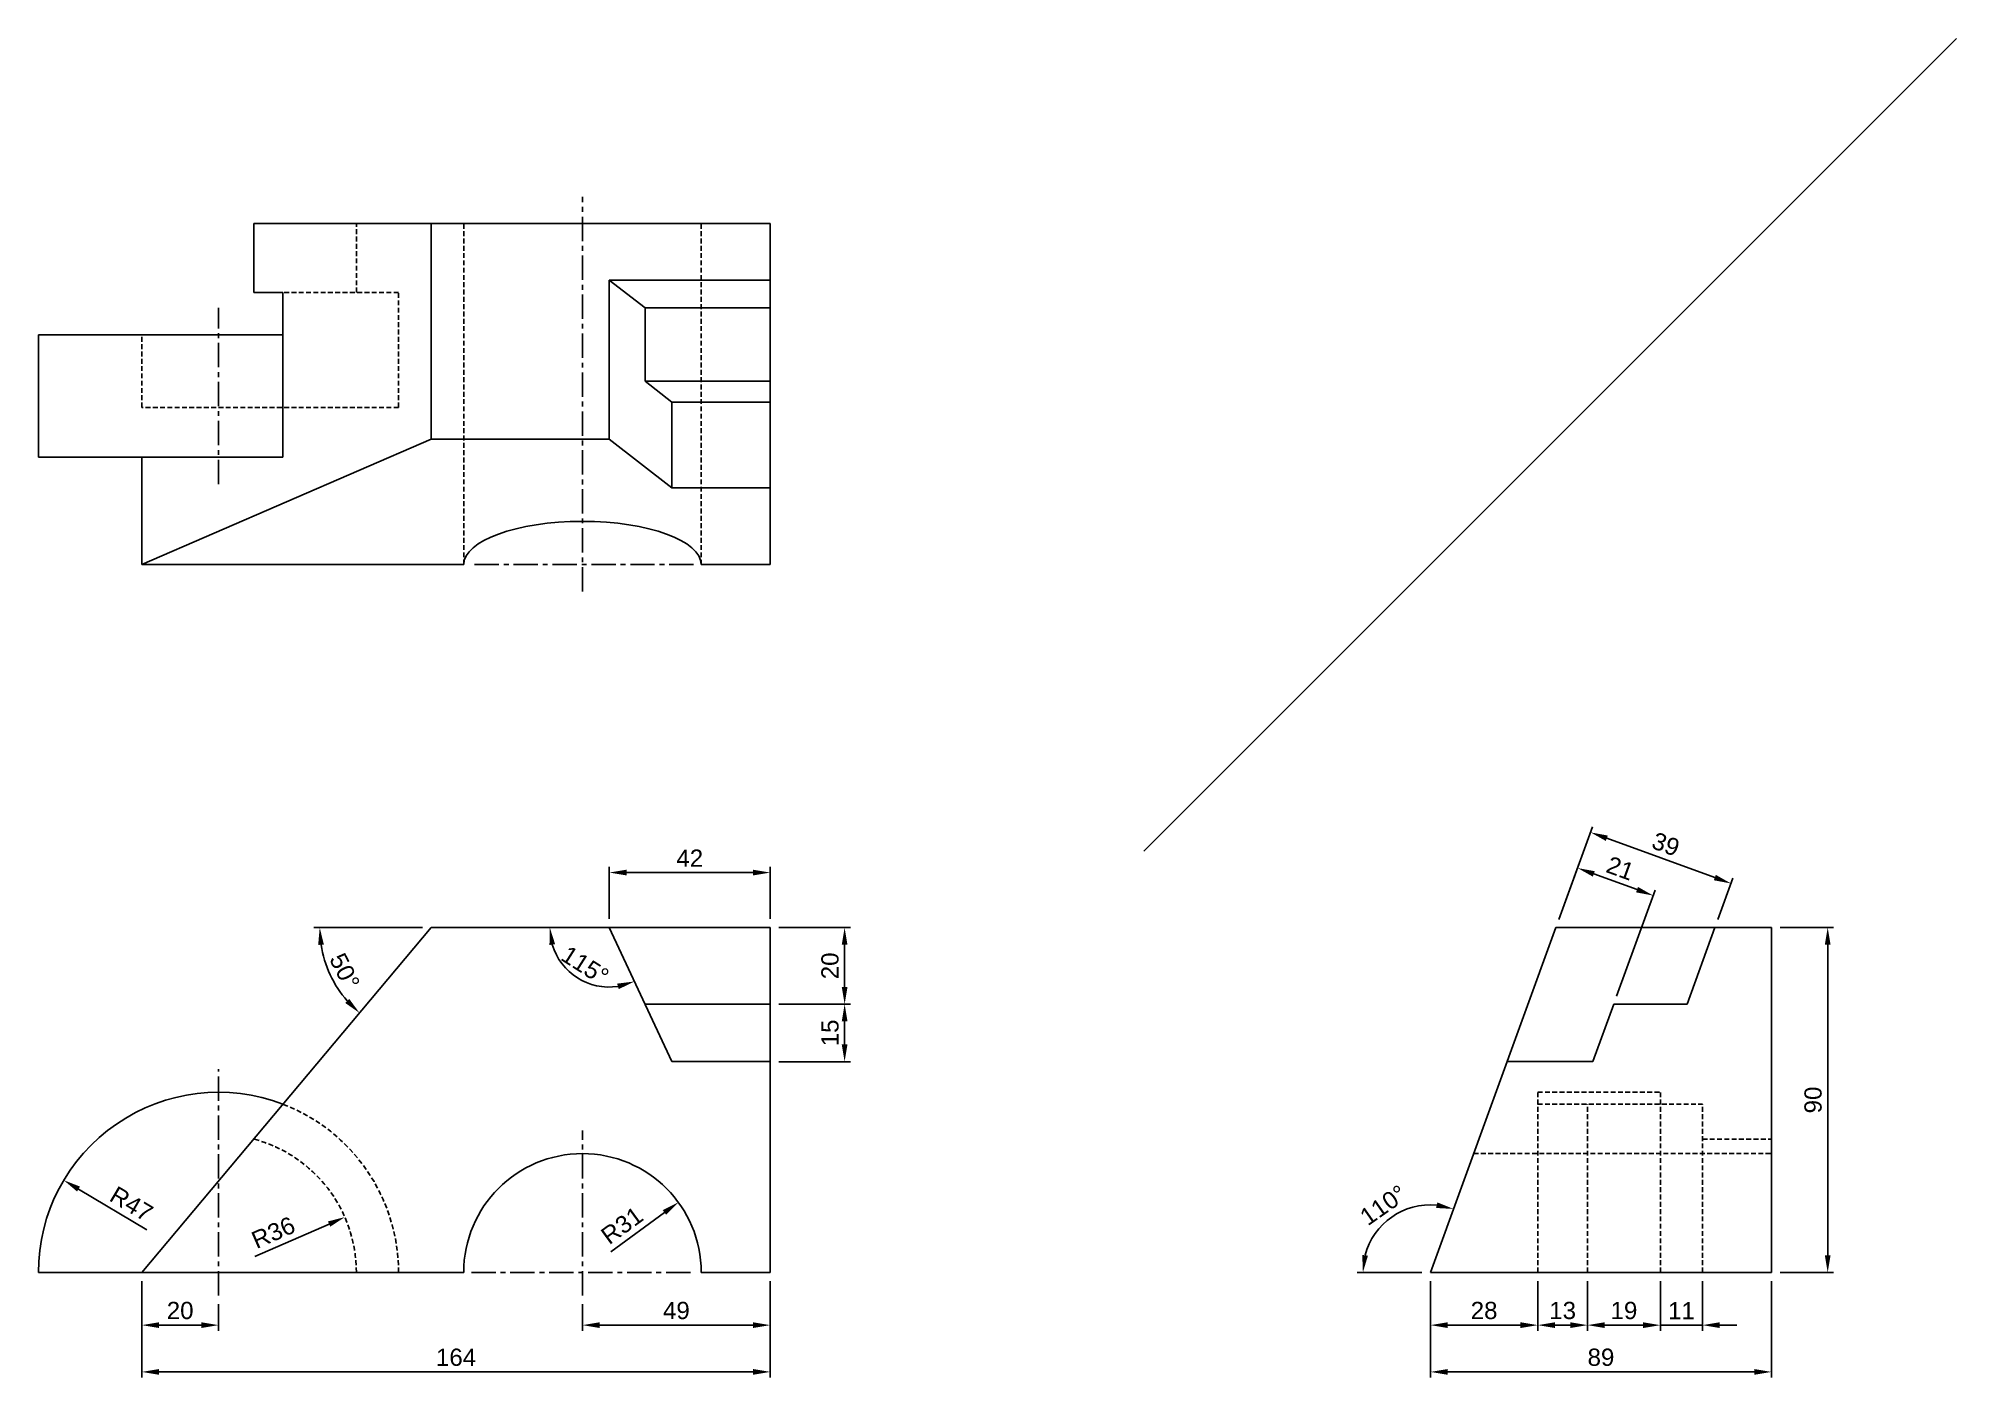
# Model space of a CAD drawing. Header units: millimetres. Extents: x 85 to 585, y 77 to 426.
import ezdxf

# ---------------------------------------------------------------- set-up
doc = ezdxf.new("R2010")
doc.units = ezdxf.units.MM
doc.header["$LTSCALE"] = 0.2
doc.linetypes.add('CENTER', pattern=[50.8, 31.75, -6.35, 6.35, -6.35])
doc.linetypes.add('HIDDEN', pattern=[9.525, 6.35, -3.175])
for name, color, linetype in [('center', 3, 'CENTER'), ('dim', 1, 'Continuous'), ('hidden', 2, 'HIDDEN'), ('model', 7, 'Continuous'), ('mview', 4, 'Continuous')]:
    doc.layers.add(name, color=color, linetype=linetype)
doc.styles.get("Standard").update_dxf_attribs({"font": 'arial.ttf'})
doc.dimstyles.new('ISO-25', dxfattribs={"dimscale": 1.5, "dimtxt": 3, "dimasz": 3, "dimexe": 1, "dimexo": 1.5, "dimgap": 1, "dimtad": 1, "dimtoh": 1, "dimtxsty": 'Standard', "dimcen": 0, "dimadec": 0, "dimazin": 0, "dimtfac": 1, "dimtmove": 0, "dimatfit": 3, "dimfxl": 1, "dimarcsym": 0})

# ---------------------------------------------------------------- blocks, each defined once
blk = doc.blocks.new('*D1')
at = {"layer": 'Defpoints', "color": 0, "transparency": 16777216}
for p in [(275.67, 208.68), (233.67, 194.33), (275.67, 194.33)]:
    blk.add_point(p, dxfattribs=at)
at = {"layer": 'dim', "color": 0, "lineweight": -2, "transparency": 16777216}
for p, q in [((233.67, 196.58), (233.67, 210.18)), ((238.17, 208.68), (271.17, 208.68)), ((275.67, 196.58), (275.67, 210.18))]:
    blk.add_line(p, q, dxfattribs=at)
at = {"layer": 'dim', "color": 0, "transparency": 16777216}
for points in [[(238.17, 209.43), (238.17, 207.93), (233.67, 208.68)], [(271.17, 209.43), (271.17, 207.93), (275.67, 208.68)]]:
    blk.add_solid(points, dxfattribs=at)
at = {"layer": 'dim', "color": 0, "transparency": 16777216, "insert": (254.67, 212.44), "char_height": 4.5, "attachment_point": 5}
blk.add_mtext('42', dxfattribs=at)
blk = doc.blocks.new('*D2')
at = {"layer": 'Defpoints', "color": 0, "transparency": 16777216}
for p in [(275.67, 194.33), (275.67, 174.33), (295.08, 174.33)]:
    blk.add_point(p, dxfattribs=at)
at = {"layer": 'dim', "color": 0, "lineweight": -2, "transparency": 16777216}
for p, q in [((277.92, 194.33), (296.58, 194.33)), ((295.08, 189.83), (295.08, 178.83)), ((277.92, 174.33), (296.58, 174.33))]:
    blk.add_line(p, q, dxfattribs=at)
at = {"layer": 'dim', "color": 0, "transparency": 16777216}
for points in [[(294.33, 189.83), (295.83, 189.83), (295.08, 194.33)], [(294.33, 178.83), (295.83, 178.83), (295.08, 174.33)]]:
    blk.add_solid(points, dxfattribs=at)
at = {"layer": 'dim', "color": 0, "transparency": 16777216, "insert": (291.28, 184.33), "char_height": 4.5, "attachment_point": 5, "rotation": 90}
blk.add_mtext('20', dxfattribs=at)
blk = doc.blocks.new('*D3')
at = {"layer": 'Defpoints', "color": 0, "transparency": 16777216}
for p in [(275.67, 174.33), (275.67, 159.33), (295.08, 159.33)]:
    blk.add_point(p, dxfattribs=at)
at = {"layer": 'dim', "color": 0, "lineweight": -2, "transparency": 16777216}
for p, q in [((277.92, 174.33), (296.58, 174.33)), ((295.08, 169.83), (295.08, 163.83)), ((277.92, 159.33), (296.58, 159.33))]:
    blk.add_line(p, q, dxfattribs=at)
at = {"layer": 'dim', "color": 0, "transparency": 16777216}
for points in [[(294.33, 169.83), (295.83, 169.83), (295.08, 174.33)], [(294.33, 163.83), (295.83, 163.83), (295.08, 159.33)]]:
    blk.add_solid(points, dxfattribs=at)
at = {"layer": 'dim', "color": 0, "transparency": 16777216, "insert": (291.28, 166.83), "char_height": 4.5, "attachment_point": 5, "rotation": 90}
blk.add_mtext('15', dxfattribs=at)
blk = doc.blocks.new('*D4')
at = {"layer": 'Defpoints', "color": 0, "transparency": 16777216}
for p in [(111.67, 104.33), (131.67, 98.33), (131.67, 90.57)]:
    blk.add_point(p, dxfattribs=at)
at = {"layer": 'dim', "color": 0, "lineweight": -2, "transparency": 16777216}
for p, q in [((111.67, 102.08), (111.67, 89.07)), ((131.67, 96.08), (131.67, 89.07)), ((116.17, 90.57), (127.17, 90.57))]:
    blk.add_line(p, q, dxfattribs=at)
at = {"layer": 'dim', "color": 0, "transparency": 16777216}
for points in [[(116.17, 91.32), (116.17, 89.82), (111.67, 90.57)], [(127.17, 91.32), (127.17, 89.82), (131.67, 90.57)]]:
    blk.add_solid(points, dxfattribs=at)
at = {"layer": 'dim', "color": 0, "transparency": 16777216, "insert": (121.67, 94.37), "char_height": 4.5, "attachment_point": 5}
blk.add_mtext('20', dxfattribs=at)
blk = doc.blocks.new('*D5')
at = {"layer": 'Defpoints', "color": 0, "transparency": 16777216}
for p in [(275.67, 104.33), (226.67, 98.33), (275.67, 90.57)]:
    blk.add_point(p, dxfattribs=at)
at = {"layer": 'dim', "color": 0, "lineweight": -2, "transparency": 16777216}
for p, q in [((275.67, 102.08), (275.67, 89.07)), ((226.67, 96.08), (226.67, 89.07)), ((231.17, 90.57), (271.17, 90.57))]:
    blk.add_line(p, q, dxfattribs=at)
at = {"layer": 'dim', "color": 0, "transparency": 16777216}
for points in [[(231.17, 91.32), (231.17, 89.82), (226.67, 90.57)], [(271.17, 91.32), (271.17, 89.82), (275.67, 90.57)]]:
    blk.add_solid(points, dxfattribs=at)
at = {"layer": 'dim', "color": 0, "transparency": 16777216, "insert": (251.17, 94.37), "char_height": 4.5, "attachment_point": 5}
blk.add_mtext('49', dxfattribs=at)
blk = doc.blocks.new('*D6')
at = {"layer": 'Defpoints', "color": 0, "transparency": 16777216}
for p in [(111.67, 104.33), (275.67, 104.33), (275.67, 78.37)]:
    blk.add_point(p, dxfattribs=at)
at = {"layer": 'dim', "color": 0, "lineweight": -2, "transparency": 16777216}
for p, q in [((111.67, 102.08), (111.67, 76.87)), ((275.67, 102.08), (275.67, 76.87)), ((116.17, 78.37), (271.17, 78.37))]:
    blk.add_line(p, q, dxfattribs=at)
at = {"layer": 'dim', "color": 0, "transparency": 16777216}
for points in [[(116.17, 79.12), (116.17, 77.62), (111.67, 78.37)], [(271.17, 79.12), (271.17, 77.62), (275.67, 78.37)]]:
    blk.add_solid(points, dxfattribs=at)
at = {"layer": 'dim', "color": 0, "transparency": 16777216, "insert": (193.67, 82.17), "char_height": 4.5, "attachment_point": 5}
blk.add_mtext('164', dxfattribs=at)
blk = doc.blocks.new('*D7')
at = {"layer": 'Defpoints', "color": 0, "transparency": 16777216}
for p in [(536.97, 194.33), (536.97, 104.33), (551.64, 104.33)]:
    blk.add_point(p, dxfattribs=at)
at = {"layer": 'dim', "color": 0, "lineweight": -2, "transparency": 16777216}
for p, q in [((539.22, 194.33), (553.14, 194.33)), ((551.64, 189.83), (551.64, 108.83)), ((539.22, 104.33), (553.14, 104.33))]:
    blk.add_line(p, q, dxfattribs=at)
at = {"layer": 'dim', "color": 0, "transparency": 16777216}
for points in [[(550.89, 189.83), (552.39, 189.83), (551.64, 194.33)], [(550.89, 108.83), (552.39, 108.83), (551.64, 104.33)]]:
    blk.add_solid(points, dxfattribs=at)
at = {"layer": 'dim', "color": 0, "transparency": 16777216, "insert": (547.84, 149.33), "char_height": 4.5, "attachment_point": 5, "rotation": 90}
blk.add_mtext('90', dxfattribs=at)
blk = doc.blocks.new('*D8')
at = {"layer": 'Defpoints', "color": 0, "transparency": 16777216}
for p in [(447.97, 104.33), (536.97, 104.33), (447.97, 78.37)]:
    blk.add_point(p, dxfattribs=at)
at = {"layer": 'dim', "color": 0, "lineweight": -2, "transparency": 16777216}
for p, q in [((447.97, 102.08), (447.97, 76.87)), ((536.97, 102.08), (536.97, 76.87)), ((532.47, 78.37), (452.47, 78.37))]:
    blk.add_line(p, q, dxfattribs=at)
at = {"layer": 'dim', "color": 0, "transparency": 16777216}
for points in [[(452.47, 79.12), (452.47, 77.62), (447.97, 78.37)], [(532.47, 79.12), (532.47, 77.62), (536.97, 78.37)]]:
    blk.add_solid(points, dxfattribs=at)
at = {"layer": 'dim', "color": 0, "transparency": 16777216, "insert": (492.47, 82.17), "char_height": 4.5, "attachment_point": 5}
blk.add_mtext('89', dxfattribs=at)
blk = doc.blocks.new('*D9')
at = {"layer": 'Defpoints', "color": 0, "transparency": 16777216}
for p in [(447.97, 104.33), (475.97, 104.33), (475.97, 90.57)]:
    blk.add_point(p, dxfattribs=at)
at = {"layer": 'dim', "color": 0, "lineweight": -2, "transparency": 16777216}
for p, q in [((447.97, 102.08), (447.97, 89.07)), ((475.97, 102.08), (475.97, 89.07)), ((452.47, 90.57), (471.47, 90.57))]:
    blk.add_line(p, q, dxfattribs=at)
at = {"layer": 'dim', "color": 0, "transparency": 16777216}
for points in [[(452.47, 91.32), (452.47, 89.82), (447.97, 90.57)], [(471.47, 91.32), (471.47, 89.82), (475.97, 90.57)]]:
    blk.add_solid(points, dxfattribs=at)
at = {"layer": 'dim', "color": 0, "transparency": 16777216, "insert": (461.97, 94.37), "char_height": 4.5, "attachment_point": 5}
blk.add_mtext('28', dxfattribs=at)
blk = doc.blocks.new('*D10')
at = {"layer": 'Defpoints', "color": 0, "transparency": 16777216}
for p in [(475.97, 104.33), (488.97, 104.33), (488.97, 90.57)]:
    blk.add_point(p, dxfattribs=at)
at = {"layer": 'dim', "color": 0, "lineweight": -2, "transparency": 16777216}
for p, q in [((475.97, 102.08), (475.97, 89.07)), ((488.97, 102.08), (488.97, 89.07)), ((480.47, 90.57), (484.47, 90.57))]:
    blk.add_line(p, q, dxfattribs=at)
at = {"layer": 'dim', "color": 0, "transparency": 16777216}
for points in [[(480.47, 91.32), (480.47, 89.82), (475.97, 90.57)], [(484.47, 91.32), (484.47, 89.82), (488.97, 90.57)]]:
    blk.add_solid(points, dxfattribs=at)
at = {"layer": 'dim', "color": 0, "transparency": 16777216, "insert": (482.47, 94.37), "char_height": 4.5, "attachment_point": 5}
blk.add_mtext('13', dxfattribs=at)
blk = doc.blocks.new('*D11')
at = {"layer": 'Defpoints', "color": 0, "transparency": 16777216}
for p in [(488.97, 104.33), (507.97, 104.33), (507.97, 90.57)]:
    blk.add_point(p, dxfattribs=at)
at = {"layer": 'dim', "color": 0, "lineweight": -2, "transparency": 16777216}
for p, q in [((488.97, 102.08), (488.97, 89.07)), ((507.97, 102.08), (507.97, 89.07)), ((493.47, 90.57), (503.47, 90.57))]:
    blk.add_line(p, q, dxfattribs=at)
at = {"layer": 'dim', "color": 0, "transparency": 16777216}
for points in [[(493.47, 91.32), (493.47, 89.82), (488.97, 90.57)], [(503.47, 91.32), (503.47, 89.82), (507.97, 90.57)]]:
    blk.add_solid(points, dxfattribs=at)
at = {"layer": 'dim', "color": 0, "transparency": 16777216, "insert": (498.47, 94.37), "char_height": 4.5, "attachment_point": 5}
blk.add_mtext('19', dxfattribs=at)
blk = doc.blocks.new('*D12')
at = {"layer": 'Defpoints', "color": 0, "transparency": 16777216}
for p in [(507.97, 104.33), (518.97, 104.33), (518.97, 90.57)]:
    blk.add_point(p, dxfattribs=at)
at = {"layer": 'dim', "color": 0, "lineweight": -2, "transparency": 16777216}
for p, q in [((507.97, 102.08), (507.97, 89.07)), ((518.97, 102.08), (518.97, 89.07)), ((503.47, 90.57), (498.97, 90.57)), ((507.97, 90.57), (518.97, 90.57)), ((523.47, 90.57), (527.97, 90.57))]:
    blk.add_line(p, q, dxfattribs=at)
at = {"layer": 'dim', "color": 0, "transparency": 16777216}
for points in [[(503.47, 91.32), (503.47, 89.82), (507.97, 90.57)], [(523.47, 91.32), (523.47, 89.82), (518.97, 90.57)]]:
    blk.add_solid(points, dxfattribs=at)
at = {"layer": 'dim', "color": 0, "transparency": 16777216, "insert": (513.47, 94.33), "char_height": 4.5, "attachment_point": 5}
blk.add_mtext('11', dxfattribs=at)
blk = doc.blocks.new('*D13')
at = {"layer": 'Defpoints', "color": 0, "transparency": 16777216}
for p in [(506.11, 202.68), (480.72, 194.33), (495.79, 174.33)]:
    blk.add_point(p, dxfattribs=at)
at = {"layer": 'dim', "color": 0, "lineweight": -2, "transparency": 16777216}
for p, q in [((481.49, 196.45), (486.89, 211.27)), ((490.6, 208.32), (501.88, 204.22)), ((496.56, 176.45), (506.62, 204.09))]:
    blk.add_line(p, q, dxfattribs=at)
at = {"layer": 'dim', "color": 0, "transparency": 16777216}
for points in [[(490.86, 209.03), (490.35, 207.62), (486.38, 209.86)], [(502.14, 204.93), (501.62, 203.52), (506.11, 202.68)]]:
    blk.add_solid(points, dxfattribs=at)
at = {"layer": 'dim', "color": 0, "transparency": 16777216, "insert": (497.53, 209.81), "char_height": 4.5, "attachment_point": 5, "rotation": 340}
blk.add_mtext('21', dxfattribs=at)
blk = doc.blocks.new('*D14')
at = {"layer": 'Defpoints', "color": 0, "transparency": 16777216}
for p in [(526.41, 205.83), (480.72, 194.33), (522.23, 194.33)]:
    blk.add_point(p, dxfattribs=at)
at = {"layer": 'dim', "color": 0, "lineweight": -2, "transparency": 16777216}
for p, q in [((481.49, 196.45), (490.28, 220.58)), ((493.99, 217.63), (522.18, 207.37)), ((523, 196.45), (526.92, 207.24))]:
    blk.add_line(p, q, dxfattribs=at)
at = {"layer": 'dim', "color": 0, "transparency": 16777216}
for points in [[(494.25, 218.34), (493.74, 216.93), (489.76, 219.17)], [(522.44, 208.08), (521.93, 206.67), (526.41, 205.83)]]:
    blk.add_solid(points, dxfattribs=at)
at = {"layer": 'dim', "color": 0, "transparency": 16777216, "insert": (509.39, 216.07), "char_height": 4.5, "attachment_point": 5, "rotation": 340}
blk.add_mtext('39', dxfattribs=at)
blk = doc.blocks.new('*D15')
at = {"layer": 'Defpoints', "color": 0, "transparency": 16777216}
for p in [(187.19, 194.33), (233.67, 194.33), (275.67, 194.33), (221.49, 184.7), (249.99, 159.33)]:
    blk.add_point(p, dxfattribs=at)
at = {"layer": 'dim', "color": 0, "lineweight": -2, "transparency": 16777216}
blk.add_arc((233.67, 194.33), 15.53, 196.664, 278.336, dxfattribs=at)
at = {"layer": 'dim', "color": 0, "transparency": 16777216}
for points in [[(218.05, 189.77), (219.53, 189.99), (218.14, 194.33)], [(235.7, 179.69), (236.13, 178.25), (240.23, 180.26)]]:
    blk.add_solid(points, dxfattribs=at)
at = {"layer": 'dim', "color": 0, "transparency": 16777216, "insert": (227.36, 184.44), "char_height": 4.5, "attachment_point": 5, "rotation": 327.5}
blk.add_mtext('115°', dxfattribs=at)
blk = doc.blocks.new('*D16')
at = {"layer": 'Defpoints', "color": 0, "transparency": 16777216}
for p in [(187.19, 194.33), (187.19, 194.33), (275.67, 194.33), (159.31, 185.99), (111.67, 104.33)]:
    blk.add_point(p, dxfattribs=at)
at = {"layer": 'dim', "color": 0, "lineweight": -2, "transparency": 16777216}
blk.add_line((184.94, 194.33), (156.59, 194.33), dxfattribs=at)
blk.add_arc((187.19, 194.33), 29.1, 188.8698, 221.1302, dxfattribs=at)
at = {"layer": 'dim', "color": 0, "transparency": 16777216}
for points in [[(157.69, 189.79), (159.18, 189.9), (158.09, 194.33)], [(165.79, 175.73), (164.74, 174.66), (168.48, 172.04)]]:
    blk.add_solid(points, dxfattribs=at)
at = {"layer": 'dim', "color": 0, "transparency": 16777216, "insert": (164.6, 182.93), "char_height": 4.5, "attachment_point": 5, "rotation": 296.79}
blk.add_mtext('50°', dxfattribs=at)
blk = doc.blocks.new('*D17')
at = {"layer": 'Defpoints', "color": 0, "transparency": 16777216}
for p in [(480.72, 194.33), (442.91, 121.22), (447.97, 104.33), (447.97, 104.33), (536.97, 104.33)]:
    blk.add_point(p, dxfattribs=at)
at = {"layer": 'dim', "color": 0, "lineweight": -2, "transparency": 16777216}
blk.add_line((445.72, 104.33), (428.84, 104.33), dxfattribs=at)
blk.add_arc((447.97, 104.33), 17.63, 84.6685, 165.3315, dxfattribs=at)
at = {"layer": 'dim', "color": 0, "transparency": 16777216}
for points in [[(449.77, 122.61), (449.44, 121.15), (453.99, 120.9)], [(431.66, 108.7), (430.17, 108.89), (430.34, 104.33)]]:
    blk.add_solid(points, dxfattribs=at)
at = {"layer": 'dim', "color": 0, "transparency": 16777216, "insert": (435.68, 121.88), "char_height": 4.5, "attachment_point": 5, "rotation": 35}
blk.add_mtext('110°', dxfattribs=at)
blk = doc.blocks.new('*D18')
at = {"layer": 'Defpoints', "color": 0, "transparency": 16777216}
for p in [(251.7, 122.62), (226.67, 104.33)]:
    blk.add_point(p, dxfattribs=at)
at = {"layer": 'dim', "color": 0, "lineweight": -2, "transparency": 16777216}
blk.add_line((234.03, 109.71), (248.06, 119.97), dxfattribs=at)
at = {"layer": 'dim', "color": 0, "transparency": 16777216}
blk.add_solid([(247.62, 120.57), (248.51, 119.36), (251.7, 122.62)], dxfattribs=at)
at = {"layer": 'dim', "color": 0, "transparency": 16777216, "insert": (236.99, 116.58), "char_height": 4.5, "attachment_point": 5, "rotation": 36.1524}
blk.add_mtext('R31', dxfattribs=at)
blk = doc.blocks.new('*D19')
at = {"layer": 'Defpoints', "color": 0, "transparency": 16777216}
for p in [(164.65, 118.76), (131.67, 104.33)]:
    blk.add_point(p, dxfattribs=at)
at = {"layer": 'dim', "color": 0, "lineweight": -2, "transparency": 16777216}
blk.add_line((141.2, 108.5), (160.53, 116.96), dxfattribs=at)
at = {"layer": 'dim', "color": 0, "transparency": 16777216}
blk.add_solid([(160.23, 117.64), (160.83, 116.27), (164.65, 118.76)], dxfattribs=at)
at = {"layer": 'dim', "color": 0, "transparency": 16777216, "insert": (145.98, 114.74), "char_height": 4.5, "attachment_point": 5, "rotation": 23.6249}
blk.add_mtext('R36', dxfattribs=at)
blk = doc.blocks.new('*D20')
at = {"layer": 'Defpoints', "color": 0, "transparency": 16777216}
for p in [(91.29, 128.39), (131.67, 104.33)]:
    blk.add_point(p, dxfattribs=at)
at = {"layer": 'dim', "color": 0, "lineweight": -2, "transparency": 16777216}
blk.add_line((112.97, 115.47), (95.15, 126.09), dxfattribs=at)
at = {"layer": 'dim', "color": 0, "transparency": 16777216}
blk.add_solid([(95.54, 126.73), (94.77, 125.44), (91.29, 128.39)], dxfattribs=at)
at = {"layer": 'dim', "color": 0, "transparency": 16777216, "insert": (108.98, 122.21), "char_height": 4.5, "attachment_point": 5, "rotation": 329.2151}
blk.add_mtext('R47', dxfattribs=at)

msp = doc.modelspace()

# ---------------------------------------------------------------- linework, layer by layer
at = {"layer": 'center'}
for p, q in [((226.667, 282.056), (226.667, 385.056)), ((131.667, 310.056), (131.667, 356.056)), ((255.667, 289.056), (197.667, 289.056)), ((131.667, 98.333), (131.667, 157.333)), ((226.667, 98.333), (226.667, 141.333)), ((197.667, 104.333), (255.667, 104.333))]:
    msp.add_line(p, q, dxfattribs=at)
at = {"layer": 'hidden'}
for p, q in [((167.667, 360.056), (167.667, 378.056)), ((195.667, 289.056), (195.667, 378.056)), ((257.667, 289.056), (257.667, 378.056)), ((178.667, 360.056), (148.491, 360.056)), ((178.667, 330.056), (178.667, 360.056)), ((111.667, 330.056), (111.667, 349.056)), ((178.667, 330.056), (111.667, 330.056)), ((475.966, 151.333), (507.966, 151.333)), ((475.966, 104.333), (475.966, 151.333)), ((507.966, 104.333), (507.966, 151.333)), ((475.966, 148.219), (518.966, 148.219)), ((488.966, 104.333), (488.966, 148.219)), ((518.966, 104.333), (518.966, 148.219)), ((459.249, 135.333), (536.966, 135.333)), ((518.966, 139.137), (536.966, 139.137))]:
    msp.add_line(p, q, dxfattribs=at)
for radius, end in [(47, 69.02474), (36, 75.1874)]:
    msp.add_arc((131.667, 104.333), radius, 0, end, dxfattribs=at)
at = {"layer": 'model'}
for p, q in [((275.667, 378.056), (140.87, 378.056)), ((140.87, 360.056), (140.87, 378.056)), ((187.185, 321.813), (187.185, 378.056)), ((275.667, 289.056), (275.667, 378.056)), ((275.667, 378.056), (275.667, 289.056)), ((233.667, 321.813), (233.667, 363.316)), ((275.667, 363.316), (233.667, 363.316)), ((242.993, 356.036), (233.667, 363.316)), ((148.491, 360.056), (140.87, 360.056)), ((148.491, 317.056), (148.491, 360.056)), ((242.993, 336.881), (242.993, 356.036)), ((275.667, 356.036), (242.993, 356.036)), ((84.667, 317.056), (84.667, 349.056)), ((148.491, 349.056), (84.667, 349.056)), ((275.667, 336.881), (242.993, 336.881)), ((242.993, 336.881), (249.987, 331.422)), ((249.987, 309.074), (249.987, 331.422)), ((275.667, 331.422), (249.987, 331.422)), ((187.185, 321.813), (111.667, 289.056)), ((233.667, 321.813), (187.185, 321.813)), ((249.987, 309.074), (233.667, 321.813)), ((148.491, 317.056), (84.667, 317.056)), ((111.667, 289.056), (111.667, 317.056)), ((275.667, 309.074), (249.987, 309.074)), ((195.667, 289.056), (111.667, 289.056)), ((275.667, 289.056), (257.667, 289.056)), ((111.667, 104.333), (187.185, 194.333)), ((275.667, 194.333), (187.185, 194.333)), ((275.667, 194.333), (233.667, 194.333)), ((233.667, 194.333), (249.987, 159.333)), ((275.667, 104.333), (275.667, 194.333)), ((275.667, 194.333), (275.667, 174.333)), ((447.966, 104.333), (480.723, 194.333)), ((480.723, 194.333), (536.966, 194.333)), ((514.946, 174.333), (522.226, 194.333)), ((536.966, 104.333), (536.966, 194.333)), ((275.667, 174.333), (242.993, 174.333)), ((275.667, 174.333), (275.667, 159.333)), ((490.332, 159.333), (495.791, 174.333)), ((495.791, 174.333), (514.946, 174.333)), ((275.667, 159.333), (249.987, 159.333)), ((467.984, 159.333), (490.332, 159.333)), ((84.667, 104.333), (195.667, 104.333)), ((257.667, 104.333), (275.667, 104.333)), ((536.966, 104.333), (447.966, 104.333))]:
    msp.add_line(p, q, dxfattribs=at)
for centre, radius, start in [((131.667, 104.333), 47, 69.02474), ((226.667, 104.333), 31, 0)]:
    msp.add_arc(centre, radius, start, 180, dxfattribs=at)
msp.add_ellipse((226.667, 289.056), major_axis=(-31, 0), ratio=0.3639702, start_param=3.1415927, end_param=6.2831853, dxfattribs=at)
at = {"layer": 'mview'}
msp.add_line((585.292, 426.382), (373.134, 214.224), dxfattribs=at)

# ---------------------------------------------------------------- dimensions: what is measured, and where the dimension line sits
at = {"layer": 'dim'}
for base, p1, p2, angle, picture, middle in [((526.411, 205.832), (480.723, 194.333), (522.226, 194.333), 160, '*D14', (509.386, 216.072)), ((506.109, 202.681), (480.723, 194.333), (495.791, 174.333), 160, '*D13', (497.528, 209.805)), ((295.082, 174.333), (275.667, 194.333), (275.667, 174.333), 90, '*D2', (291.285, 184.333)), ((551.642, 104.333), (536.966, 194.333), (536.966, 104.333), 90, '*D7', (547.845, 149.333)), ((295.082, 159.333), (275.667, 174.333), (275.667, 159.333), 90, '*D3', (291.285, 166.833))]:
    dim = msp.add_linear_dim(base=base, p1=p1, p2=p2, angle=angle, dimstyle='ISO-25', dxfattribs=at)
    dim.commit()
    dim.dimension.update_dxf_attribs({"geometry": picture, "text_midpoint": middle})
for base, p1, p2, picture, middle in [((275.667, 208.679), (233.667, 194.333), (275.667, 194.333), '*D1', (254.667, 212.438)), ((131.667, 90.57), (111.667, 104.333), (131.667, 98.333), '*D4', (121.667, 94.367)), ((275.667, 78.373), (111.667, 104.333), (275.667, 104.333), '*D6', (193.667, 82.171)), ((275.667, 90.57), (226.667, 98.333), (275.667, 104.333), '*D5', (251.167, 94.367)), ((447.966, 78.373), (536.966, 104.333), (447.966, 104.333), '*D8', (492.466, 82.171)), ((475.966, 90.57), (447.966, 104.333), (475.966, 104.333), '*D9', (461.966, 94.367)), ((488.966, 90.57), (475.966, 104.333), (488.966, 104.333), '*D10', (482.466, 94.369)), ((507.966, 90.57), (488.966, 104.333), (507.966, 104.333), '*D11', (498.466, 94.367)), ((518.966, 90.57), (507.966, 104.333), (518.966, 104.333), '*D12', (513.466, 94.329))]:
    dim = msp.add_linear_dim(base=base, p1=p1, p2=p2, dimstyle='ISO-25', dxfattribs=at)
    dim.commit()
    dim.dimension.update_dxf_attribs({"geometry": picture, "text_midpoint": middle})
dim = msp.add_angular_dim_2l(base=(159.311, 185.988), line1=((275.667, 194.333), (187.185, 194.333)), line2=((111.667, 104.333), (187.185, 194.333)), dimstyle='ISO-25', dxfattribs=at)
dim.commit()
dim.dimension.update_dxf_attribs({"geometry": '*D16', "text_midpoint": (161.211, 181.219), "dimtype": 162})
for base, line1, line2, picture, middle in [((221.487, 184.703), ((275.667, 194.333), (187.185, 194.333)), ((233.667, 194.333), (249.987, 159.333)), '*D15', (227.364, 184.441)), ((442.911, 121.218), ((536.966, 104.333), (447.966, 104.333)), ((447.966, 104.333), (480.723, 194.333)), '*D17', (435.678, 121.882))]:
    dim = msp.add_angular_dim_2l(base=base, line1=line1, line2=line2, dimstyle='ISO-25', dxfattribs=at)
    dim.commit()
    dim.dimension.update_dxf_attribs({"geometry": picture, "text_midpoint": middle})
for center, mpoint, picture, middle in [((131.667, 104.333), (91.289, 128.389), '*D20', (107.061, 118.992)), ((226.667, 104.333), (251.697, 122.621), '*D18', (239.229, 113.511)), ((131.667, 104.333), (164.649, 118.76), '*D19', (147.498, 111.258))]:
    dim = msp.add_radius_dim(center=center, mpoint=mpoint, dimstyle='ISO-25', dxfattribs=at)
    dim.commit()
    dim.dimension.update_dxf_attribs({"geometry": picture, "text_midpoint": middle, "dimtype": 164})

doc.saveas('drawing.dxf')
